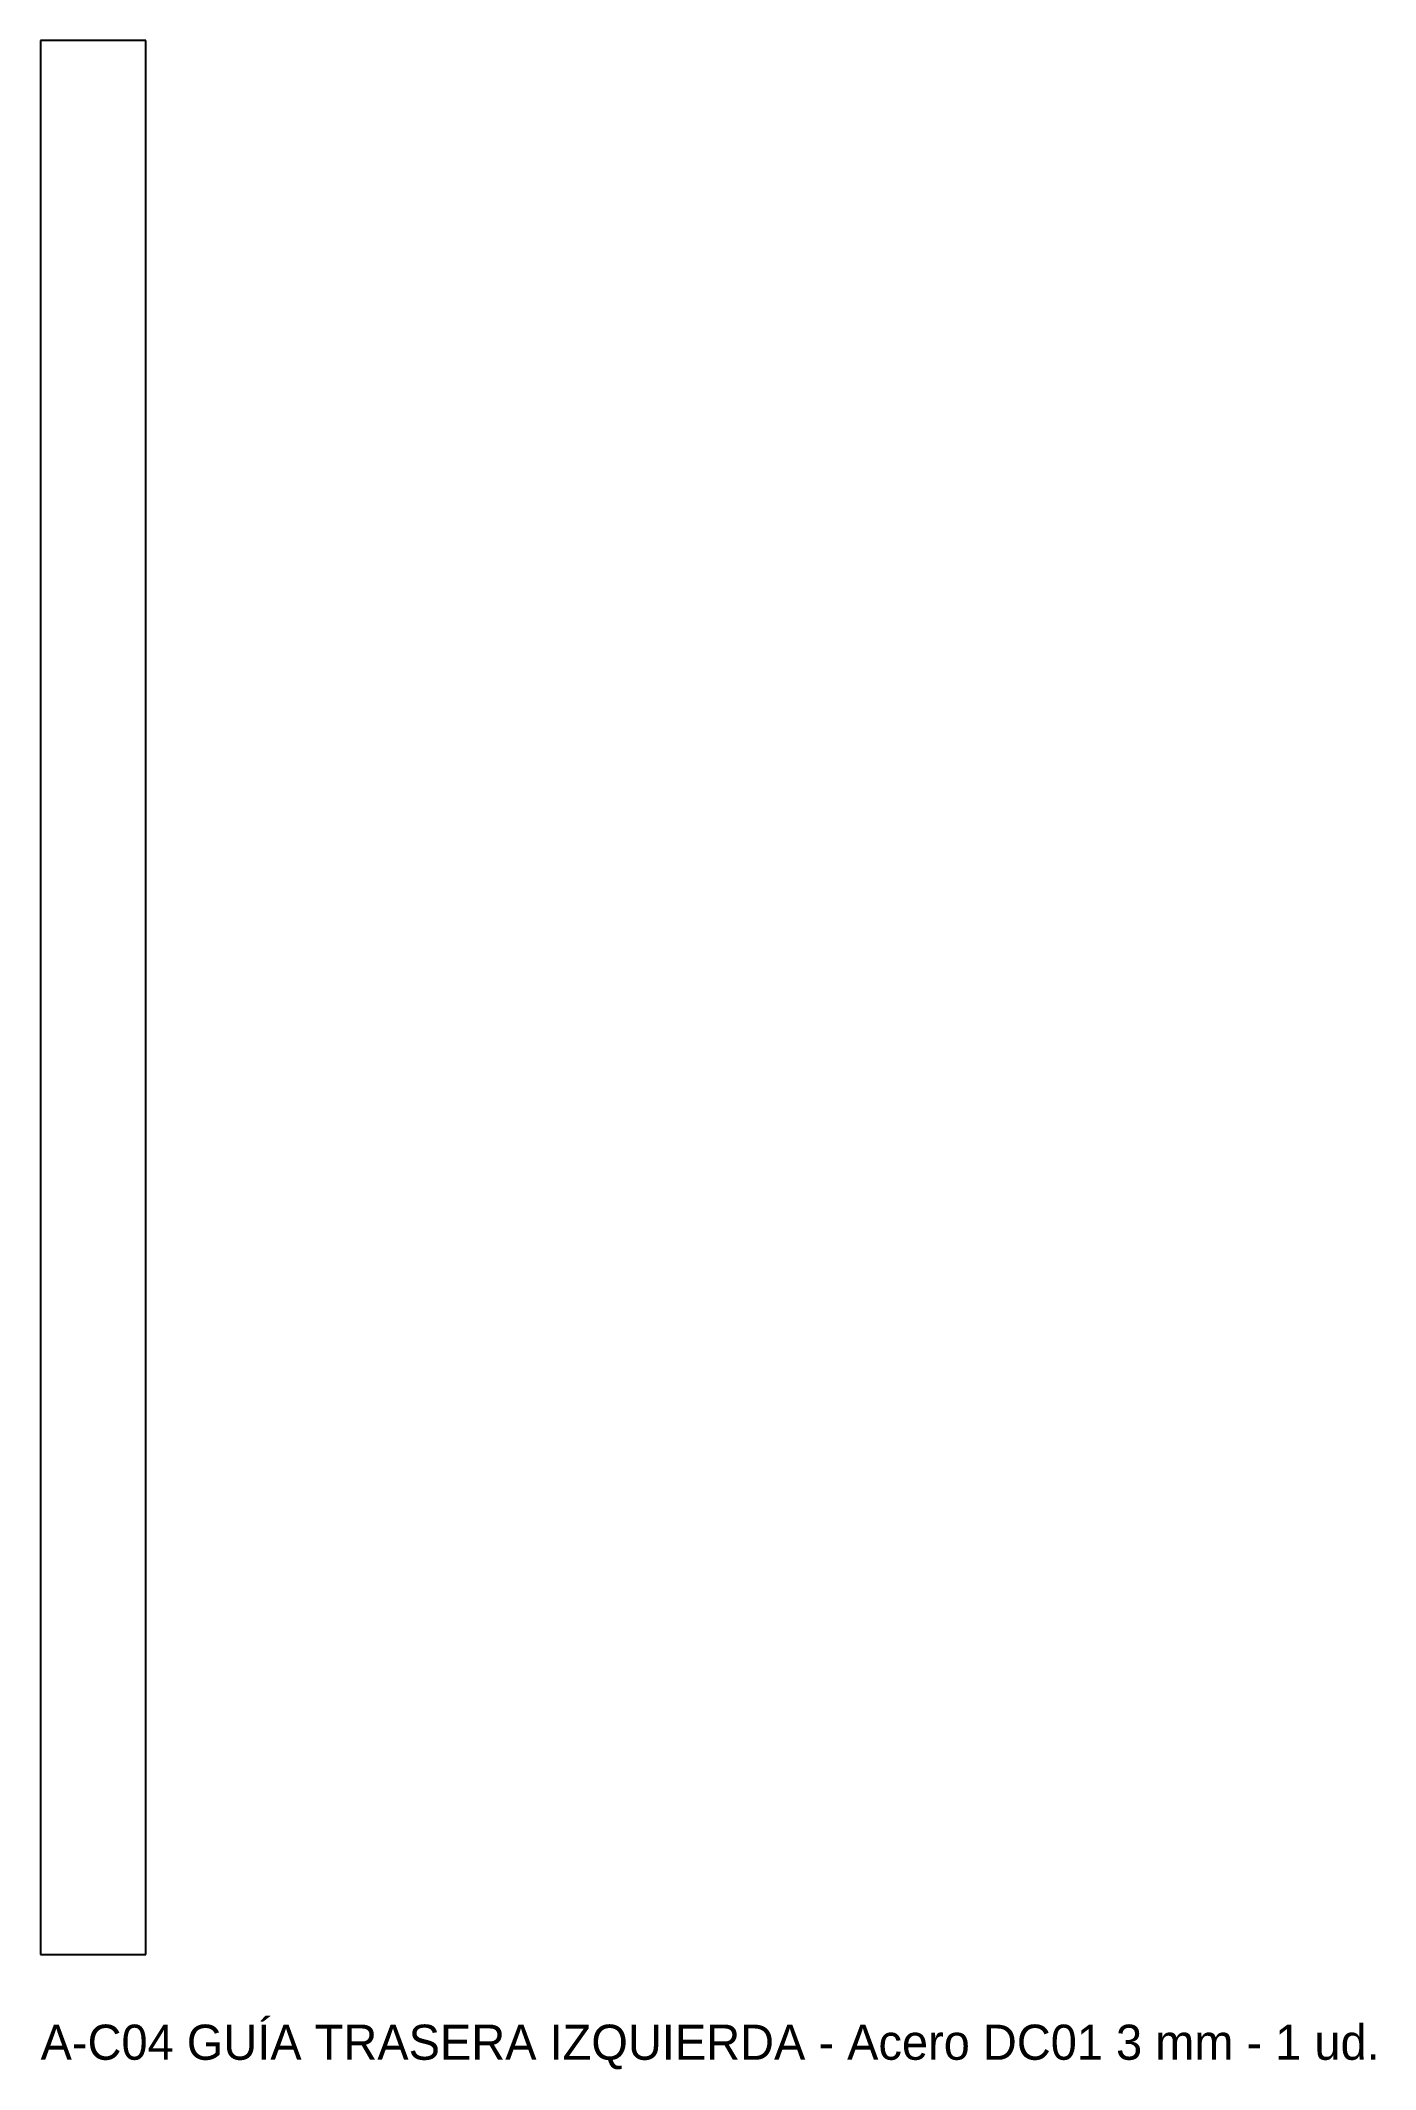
# Model space of a CAD drawing. Header units: millimetres. Extents: x -6 to 146, y -122 to 109.
import ezdxf

# ---------------------------------------------------------------- set-up
doc = ezdxf.new("R2010")
doc.units = ezdxf.units.MM
doc.layers.add('CORTE', color=7, linetype='CONTINUOUS')
doc.layers.add('TEXTO', color=3, linetype='CONTINUOUS')

msp = doc.modelspace()

# ---------------------------------------------------------------- linework, layer by layer
at = {"layer": 'CORTE'}
for p, q in [((6, 109), (-6, 109)), ((-6, 109), (-6, -109)), ((6, -109), (6, 109)), ((-6, -109), (6, -109))]:
    msp.add_line(p, q, dxfattribs=at)

# ---------------------------------------------------------------- texts
at = {"layer": 'TEXTO'}
msp.add_text('A-C04 GUÍA TRASERA IZQUIERDA - Acero DC01 3 mm - 1 ud.', height=4, dxfattribs=at).set_placement((-6, -121))

doc.saveas('drawing.dxf')
